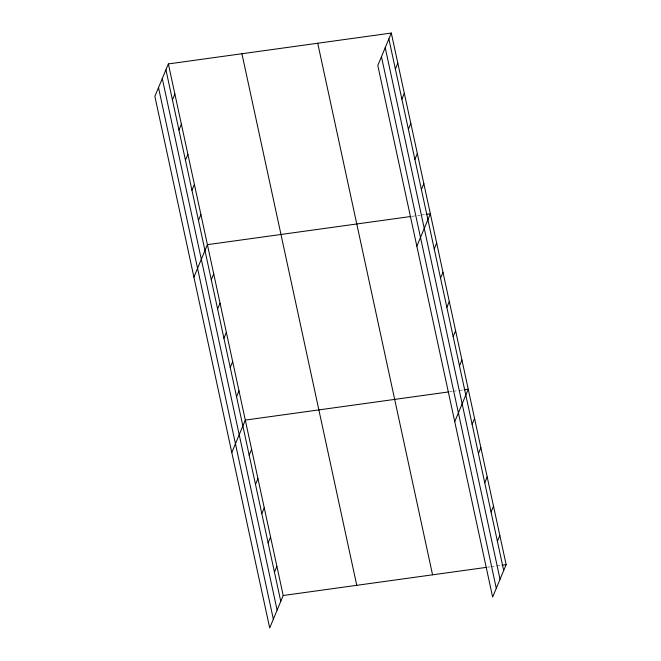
<?xml version="1.0" encoding="UTF-8"?>
<svg xmlns="http://www.w3.org/2000/svg" width="661" height="661" viewBox="0 0 661 661"><rect width="100%" height="100%" fill="white"/><g stroke="black" fill="none" stroke-linecap="round" stroke-linejoin="round"><path stroke-width="0.5" stroke-dasharray="3.31 2.48" d="M411.96 216.337L420.132 215.205M421.156 215.065L425.238 214.495M449.852 391.758L451.893 391.477M452.917 391.337L458.023 390.626M459.048 390.486L463.138 389.916M487.744 567.179L489.793 566.898M490.809 566.758L501.03 565.345"/><path stroke-width="0.99" d="M168.365 63.927L154.864 96.366L269.696 627.95L283.197 595.511L168.365 63.927L391.304 33.05L506.136 564.634L492.635 597.073L377.803 65.489L391.304 33.05M172.43 99.91L174.868 94.052M178.941 130.035L181.378 124.169M185.444 160.16L187.889 154.294M191.954 190.277L194.392 184.419M198.457 220.402L200.903 214.544M193.904 277.108L207.405 244.661L410.935 216.478M211.28 279.768L213.726 273.902M217.601 309.001L220.039 303.135M223.914 338.242L226.359 332.376M230.235 367.475L232.672 361.608M236.547 396.716L238.985 390.849M231.796 452.529L245.305 420.09L448.827 391.899M395.369 69.033L397.815 63.175M249.18 455.189L251.618 449.323M401.88 99.158L404.317 93.3M255.493 484.422L257.939 478.564M408.382 129.283L410.828 123.417M261.814 513.663L264.251 507.797M414.893 159.408L417.331 153.542M268.126 542.896L270.564 537.038M421.404 189.525L423.841 183.667M274.439 572.137L276.885 566.27M416.843 246.231L430.352 213.792L426.262 214.354M434.227 248.891L436.665 243.025M440.54 278.124L442.977 272.266M446.853 307.365L449.298 301.499M453.173 336.598L455.611 330.74M459.486 365.839L461.932 359.972M454.743 421.652L468.244 389.213L464.154 389.775M472.119 424.312L474.557 418.446M478.432 453.545L480.877 447.687M484.753 482.786L487.19 476.92M491.065 512.027L493.511 506.161M497.386 541.26L499.823 535.393M283.197 595.511L486.727 567.32M502.054 565.196L506.136 564.634M388.866 38.916L503.699 570.501M385.214 47.683L500.047 579.267M381.455 56.722L496.287 588.307M317.734 43.238L432.567 574.822M241.934 53.739L356.766 585.324M165.928 69.785L280.76 601.37M162.276 78.56L277.108 610.144M158.508 87.599L273.348 619.183"/></g></svg>
